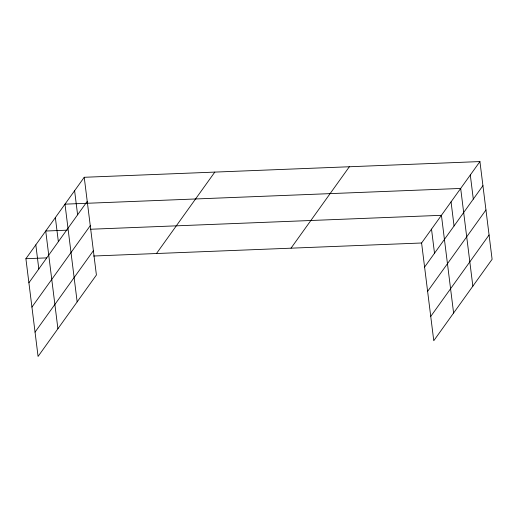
<?xml version="1.0" encoding="UTF-8"?>
<svg xmlns="http://www.w3.org/2000/svg" width="518" height="518" viewBox="0 0 518 518"><rect width="100%" height="100%" fill="white"/><g stroke="black" fill="none" stroke-linecap="round" stroke-linejoin="round"><path stroke-width="0.78" d="M84.233 177.285L96.406 275.006L38.073 356.429L25.9 258.709L84.233 177.285L479.927 161.571L492.1 259.291L433.767 340.714L421.594 242.994L479.927 161.571M28.898 282.796L87.231 201.373M31.928 307.09L90.261 225.673M35.043 332.129L93.376 250.706M156.481 253.522L214.815 172.099M291.019 248.18L349.352 166.757M424.598 267.081L482.931 185.658M427.622 291.375L485.955 209.958M430.743 316.414L489.076 234.991M67.23 230.173L45.733 231.028L57.906 328.742M90.32 229.254L441.427 215.313L453.6 313.027M25.9 258.709L46.601 257.886M93.577 256.021L421.594 242.994M470.305 175.006L473.303 199.093M472.85 286.163L460.677 188.442L64.983 204.157L77.156 301.877M451.055 201.878L454.053 225.958M431.513 229.15L434.511 253.237M74.611 190.721L77.609 214.808M55.361 217.592L58.359 241.673M35.82 244.865L38.818 268.952"/></g></svg>
